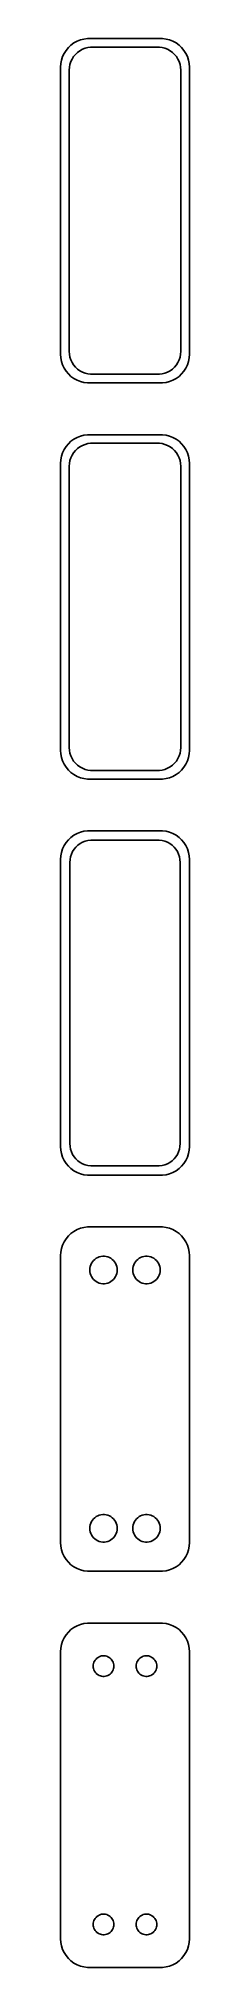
# Model space of a CAD drawing. Header units: metres. Extents: x -11 to 11, y 246 to 582.
import ezdxf

# ---------------------------------------------------------------- set-up
doc = ezdxf.new("R2010")
doc.units = ezdxf.units.M

msp = doc.modelspace()

# ---------------------------------------------------------------- linework, layer by layer
for p, q in [((-8.37889, 581.524), (-8.92912, 581.222)), ((-7.79507, 581.755), (-8.37889, 581.524)), ((-7.1869, 581.911), (-7.79507, 581.755)), ((-6.56395, 581.99), (-7.1869, 581.911)), ((6.56395, 581.99), (-6.56395, 581.99)), ((7.1869, 581.911), (6.56395, 581.99)), ((7.79507, 581.755), (7.1869, 581.911)), ((8.37889, 581.524), (7.79507, 581.755)), ((8.92912, 581.222), (8.37889, 581.524)), ((-11.0929, 578.243), (-11.2106, 577.627)), ((-10.8989, 578.841), (-11.0929, 578.243)), ((-10.6315, 579.409), (-10.8989, 578.841)), ((-10.2951, 579.939), (-10.6315, 579.409)), ((-9.89484, 580.423), (-10.2951, 579.939)), ((-9.43712, 580.853), (-9.89484, 580.423)), ((-9.62433, 577.495), (-9.4691, 577.972)), ((-9.4691, 577.972), (-9.25522, 578.427)), ((-8.92912, 581.222), (-9.43712, 580.853)), ((-9.25522, 578.427), (-8.98605, 578.851)), ((-8.98605, 578.851), (-8.66586, 579.238)), ((-8.66586, 579.238), (-8.29968, 579.582)), ((-8.29968, 579.582), (-7.8933, 579.877)), ((-7.8933, 579.877), (-7.45311, 580.119)), ((-7.45311, 580.119), (-6.98605, 580.304)), ((-6.98605, 580.304), (-6.49951, 580.429)), ((-6.49951, 580.429), (-6.00116, 580.492)), ((-6.00116, 580.492), (6.00116, 580.492)), ((6.00116, 580.492), (6.49951, 580.429)), ((6.49951, 580.429), (6.98605, 580.304)), ((6.98605, 580.304), (7.45311, 580.119)), ((7.45311, 580.119), (7.8933, 579.877)), ((7.8933, 579.877), (8.29968, 579.582)), ((8.29968, 579.582), (8.66586, 579.238)), ((8.66586, 579.238), (8.98605, 578.851)), ((9.43712, 580.853), (8.92912, 581.222)), ((8.98605, 578.851), (9.25522, 578.427)), ((9.25522, 578.427), (9.4691, 577.972)), ((9.89484, 580.423), (9.43712, 580.853)), ((9.4691, 577.972), (9.62433, 577.495)), ((10.2951, 579.939), (9.89484, 580.423)), ((10.6315, 579.409), (10.2951, 579.939)), ((10.8989, 578.841), (10.6315, 579.409)), ((11.0929, 578.243), (10.8989, 578.841)), ((11.2106, 577.627), (11.0929, 578.243)), ((-11.2106, 577.627), (-11.25, 577)), ((-11.25, 577), (-11.25, 527)), ((-9.75, 576.5), (-9.71844, 577.001)), ((-9.75, 527.5), (-9.75, 576.5)), ((-9.71844, 577.001), (-9.62433, 577.495)), ((9.62433, 577.495), (9.71844, 577.001)), ((9.71844, 577.001), (9.75, 576.5)), ((9.75, 576.5), (9.75, 527.5)), ((11.25, 577), (11.2106, 577.627)), ((11.25, 527), (11.25, 577)), ((-9.71844, 526.999), (-9.75, 527.5)), ((9.75, 527.5), (9.71844, 526.999)), ((-11.25, 527), (-11.2106, 526.373)), ((-11.2106, 526.373), (-11.0929, 525.757)), ((-11.0929, 525.757), (-10.8989, 525.159)), ((-10.8989, 525.159), (-10.6315, 524.591)), ((-10.6315, 524.591), (-10.2951, 524.061)), ((-9.62433, 526.505), (-9.71844, 526.999)), ((-9.4691, 526.028), (-9.62433, 526.505)), ((-9.25522, 525.573), (-9.4691, 526.028)), ((-8.98605, 525.149), (-9.25522, 525.573)), ((-8.66586, 524.762), (-8.98605, 525.149)), ((-8.29968, 524.418), (-8.66586, 524.762)), ((-7.8933, 524.123), (-8.29968, 524.418)), ((8.29968, 524.418), (7.8933, 524.123)), ((8.66586, 524.762), (8.29968, 524.418)), ((8.98605, 525.149), (8.66586, 524.762)), ((9.25522, 525.573), (8.98605, 525.149)), ((9.4691, 526.028), (9.25522, 525.573)), ((9.62433, 526.505), (9.4691, 526.028)), ((9.71844, 526.999), (9.62433, 526.505)), ((10.2951, 524.061), (10.6315, 524.591)), ((10.6315, 524.591), (10.8989, 525.159)), ((10.8989, 525.159), (11.0929, 525.757)), ((11.0929, 525.757), (11.2106, 526.373)), ((11.2106, 526.373), (11.25, 527)), ((-10.2951, 524.061), (-9.89484, 523.577)), ((-9.89484, 523.577), (-9.43712, 523.147)), ((-9.43712, 523.147), (-8.92912, 522.778)), ((-8.92912, 522.778), (-8.37889, 522.476)), ((-8.37889, 522.476), (-7.79507, 522.245)), ((-7.45311, 523.881), (-7.8933, 524.123)), ((-7.79507, 522.245), (-7.1869, 522.089)), ((-6.98605, 523.696), (-7.45311, 523.881)), ((-7.1869, 522.089), (-6.56395, 522.01)), ((-6.49951, 523.571), (-6.98605, 523.696)), ((-6.56395, 522.01), (6.56395, 522.01)), ((-6.00116, 523.508), (-6.49951, 523.571)), ((6.00116, 523.508), (-6.00116, 523.508)), ((6.49951, 523.571), (6.00116, 523.508)), ((6.98605, 523.696), (6.49951, 523.571)), ((6.56395, 522.01), (7.1869, 522.089)), ((7.45311, 523.881), (6.98605, 523.696)), ((7.1869, 522.089), (7.79507, 522.245)), ((7.8933, 524.123), (7.45311, 523.881)), ((7.79507, 522.245), (8.37889, 522.476)), ((8.37889, 522.476), (8.92912, 522.778)), ((8.92912, 522.778), (9.43712, 523.147)), ((9.43712, 523.147), (9.89484, 523.577)), ((9.89484, 523.577), (10.2951, 524.061)), ((-10.2951, 510.939), (-10.6315, 510.409)), ((-9.89484, 511.423), (-10.2951, 510.939)), ((-9.43712, 511.853), (-9.89484, 511.423)), ((-8.92912, 512.222), (-9.43712, 511.853)), ((-8.37889, 512.524), (-8.92912, 512.222)), ((-7.79507, 512.755), (-8.37889, 512.524)), ((-8.29968, 510.582), (-7.8933, 510.877)), ((-7.8933, 510.877), (-7.45311, 511.119)), ((-7.1869, 512.911), (-7.79507, 512.755)), ((-7.45311, 511.119), (-6.98605, 511.304)), ((-6.56395, 512.99), (-7.1869, 512.911)), ((-6.98605, 511.304), (-6.49951, 511.429)), ((6.56395, 512.99), (-6.56395, 512.99)), ((-6.49951, 511.429), (-6.00116, 511.492)), ((-6.00116, 511.492), (6.00116, 511.492)), ((6.00116, 511.492), (6.49951, 511.429)), ((6.49951, 511.429), (6.98605, 511.304)), ((7.1869, 512.911), (6.56395, 512.99)), ((6.98605, 511.304), (7.45311, 511.119)), ((7.79507, 512.755), (7.1869, 512.911)), ((7.45311, 511.119), (7.8933, 510.877)), ((8.37889, 512.524), (7.79507, 512.755)), ((7.8933, 510.877), (8.29968, 510.582)), ((8.92912, 512.222), (8.37889, 512.524)), ((9.43712, 511.853), (8.92912, 512.222)), ((9.89484, 511.423), (9.43712, 511.853)), ((10.2951, 510.939), (9.89484, 511.423)), ((10.6315, 510.409), (10.2951, 510.939)), ((-11.2106, 508.627), (-11.25, 508)), ((-11.25, 508), (-11.25, 458)), ((-11.0929, 509.243), (-11.2106, 508.627)), ((-10.8989, 509.841), (-11.0929, 509.243)), ((-10.6315, 510.409), (-10.8989, 509.841)), ((-9.75, 507.5), (-9.71844, 508.001)), ((-9.75, 458.5), (-9.75, 507.5)), ((-9.71844, 508.001), (-9.62433, 508.495)), ((-9.62433, 508.495), (-9.4691, 508.972)), ((-9.4691, 508.972), (-9.25522, 509.427)), ((-9.25522, 509.427), (-8.98605, 509.851)), ((-8.98605, 509.851), (-8.66586, 510.238)), ((-8.66586, 510.238), (-8.29968, 510.582)), ((8.29968, 510.582), (8.66586, 510.238)), ((8.66586, 510.238), (8.98605, 509.851)), ((8.98605, 509.851), (9.25522, 509.427)), ((9.25522, 509.427), (9.4691, 508.972)), ((9.4691, 508.972), (9.62433, 508.495)), ((9.62433, 508.495), (9.71844, 508.001)), ((9.71844, 508.001), (9.75, 507.5)), ((9.75, 507.5), (9.75, 458.5)), ((10.8989, 509.841), (10.6315, 510.409)), ((11.0929, 509.243), (10.8989, 509.841)), ((11.2106, 508.627), (11.0929, 509.243)), ((11.25, 508), (11.2106, 508.627)), ((11.25, 458), (11.25, 508)), ((-11.25, 458), (-11.2106, 457.373)), ((-11.2106, 457.373), (-11.0929, 456.757)), ((-9.71844, 457.999), (-9.75, 458.5)), ((-9.62433, 457.505), (-9.71844, 457.999)), ((-9.4691, 457.028), (-9.62433, 457.505)), ((-9.25522, 456.573), (-9.4691, 457.028)), ((9.4691, 457.028), (9.25522, 456.573)), ((9.62433, 457.505), (9.4691, 457.028)), ((9.71844, 457.999), (9.62433, 457.505)), ((9.75, 458.5), (9.71844, 457.999)), ((11.0929, 456.757), (11.2106, 457.373)), ((11.2106, 457.373), (11.25, 458)), ((-11.0929, 456.757), (-10.8989, 456.159)), ((-10.8989, 456.159), (-10.6315, 455.591)), ((-10.6315, 455.591), (-10.2951, 455.061)), ((-10.2951, 455.061), (-9.89484, 454.577)), ((-9.89484, 454.577), (-9.43712, 454.147)), ((-9.43712, 454.147), (-8.92912, 453.778)), ((-8.98605, 456.149), (-9.25522, 456.573)), ((-8.66586, 455.762), (-8.98605, 456.149)), ((-8.92912, 453.778), (-8.37889, 453.476)), ((-8.29968, 455.418), (-8.66586, 455.762)), ((-7.8933, 455.123), (-8.29968, 455.418)), ((-7.45311, 454.881), (-7.8933, 455.123)), ((-6.98605, 454.696), (-7.45311, 454.881)), ((-6.49951, 454.571), (-6.98605, 454.696)), ((-6.00116, 454.508), (-6.49951, 454.571)), ((6.00116, 454.508), (-6.00116, 454.508)), ((6.49951, 454.571), (6.00116, 454.508)), ((6.98605, 454.696), (6.49951, 454.571)), ((7.45311, 454.881), (6.98605, 454.696)), ((7.8933, 455.123), (7.45311, 454.881)), ((8.29968, 455.418), (7.8933, 455.123)), ((8.66586, 455.762), (8.29968, 455.418)), ((8.37889, 453.476), (8.92912, 453.778)), ((8.98605, 456.149), (8.66586, 455.762)), ((8.92912, 453.778), (9.43712, 454.147)), ((9.25522, 456.573), (8.98605, 456.149)), ((9.43712, 454.147), (9.89484, 454.577)), ((9.89484, 454.577), (10.2951, 455.061)), ((10.2951, 455.061), (10.6315, 455.591)), ((10.6315, 455.591), (10.8989, 456.159)), ((10.8989, 456.159), (11.0929, 456.757)), ((-8.37889, 453.476), (-7.79507, 453.245)), ((-7.79507, 453.245), (-7.1869, 453.089)), ((-7.1869, 453.089), (-6.56395, 453.01)), ((-6.56395, 453.01), (6.56395, 453.01)), ((6.56395, 453.01), (7.1869, 453.089)), ((7.1869, 453.089), (7.79507, 453.245)), ((7.79507, 453.245), (8.37889, 453.476)), ((-8.37889, 443.524), (-8.92912, 443.222)), ((-7.79507, 443.755), (-8.37889, 443.524)), ((-7.1869, 443.911), (-7.79507, 443.755)), ((-6.56395, 443.99), (-7.1869, 443.911)), ((6.56395, 443.99), (-6.56395, 443.99)), ((7.1869, 443.911), (6.56395, 443.99)), ((7.79507, 443.755), (7.1869, 443.911)), ((8.37889, 443.524), (7.79507, 443.755)), ((8.92912, 443.222), (8.37889, 443.524)), ((-11.0929, 440.243), (-11.2106, 439.627)), ((-10.8989, 440.841), (-11.0929, 440.243)), ((-10.6315, 441.409), (-10.8989, 440.841)), ((-10.2951, 441.939), (-10.6315, 441.409)), ((-9.89484, 442.423), (-10.2951, 441.939)), ((-9.43712, 442.853), (-9.89484, 442.423)), ((-8.92912, 443.222), (-9.43712, 442.853)), ((-9.35068, 439.926), (-9.1436, 440.366)), ((-9.1436, 440.366), (-8.88301, 440.776)), ((-8.88301, 440.776), (-8.57301, 441.151)), ((-8.57301, 441.151), (-8.21851, 441.484)), ((-8.21851, 441.484), (-7.82506, 441.77)), ((-7.82506, 441.77), (-7.39888, 442.004)), ((-7.39888, 442.004), (-6.9467, 442.183)), ((-6.9467, 442.183), (-6.47565, 442.304)), ((-6.47565, 442.304), (-5.99316, 442.365)), ((-5.99316, 442.365), (5.99316, 442.365)), ((5.99316, 442.365), (6.47565, 442.304)), ((6.47565, 442.304), (6.9467, 442.183)), ((6.9467, 442.183), (7.39888, 442.004)), ((7.39888, 442.004), (7.82506, 441.77)), ((7.82506, 441.77), (8.21851, 441.484)), ((8.21851, 441.484), (8.57301, 441.151)), ((8.57301, 441.151), (8.88301, 440.776)), ((8.88301, 440.776), (9.1436, 440.366)), ((9.43712, 442.853), (8.92912, 443.222)), ((9.1436, 440.366), (9.35068, 439.926)), ((9.89484, 442.423), (9.43712, 442.853)), ((10.2951, 441.939), (9.89484, 442.423)), ((10.6315, 441.409), (10.2951, 441.939)), ((10.8989, 440.841), (10.6315, 441.409)), ((11.0929, 440.243), (10.8989, 440.841)), ((11.2106, 439.627), (11.0929, 440.243)), ((-11.2106, 439.627), (-11.25, 439)), ((-11.25, 439), (-11.25, 389)), ((-9.62262, 438.5), (-9.59209, 438.985)), ((-9.62262, 389.5), (-9.62262, 438.5)), ((-9.59209, 438.985), (-9.50096, 439.463)), ((-9.50096, 439.463), (-9.35068, 439.926)), ((9.35068, 439.926), (9.50096, 439.463)), ((9.50096, 439.463), (9.59209, 438.985)), ((9.59209, 438.985), (9.62262, 438.5)), ((9.62262, 438.5), (9.62262, 389.5)), ((11.25, 439), (11.2106, 439.627)), ((11.25, 389), (11.25, 439)), ((-11.25, 389), (-11.2106, 388.373)), ((-11.2106, 388.373), (-11.0929, 387.757)), ((-11.0929, 387.757), (-10.8989, 387.159)), ((-10.8989, 387.159), (-10.6315, 386.591)), ((-10.6315, 386.591), (-10.2951, 386.061)), ((-9.59209, 389.015), (-9.62262, 389.5)), ((-9.50096, 388.537), (-9.59209, 389.015)), ((-9.35068, 388.074), (-9.50096, 388.537)), ((-9.1436, 387.634), (-9.35068, 388.074)), ((-8.88301, 387.224), (-9.1436, 387.634)), ((-8.57301, 386.849), (-8.88301, 387.224)), ((-8.21851, 386.516), (-8.57301, 386.849)), ((-7.82506, 386.23), (-8.21851, 386.516)), ((8.21851, 386.516), (7.82506, 386.23)), ((8.57301, 386.849), (8.21851, 386.516)), ((8.88301, 387.224), (8.57301, 386.849)), ((9.1436, 387.634), (8.88301, 387.224)), ((9.35068, 388.074), (9.1436, 387.634)), ((9.50096, 388.537), (9.35068, 388.074)), ((9.59209, 389.015), (9.50096, 388.537)), ((9.62262, 389.5), (9.59209, 389.015)), ((10.2951, 386.061), (10.6315, 386.591)), ((10.6315, 386.591), (10.8989, 387.159)), ((10.8989, 387.159), (11.0929, 387.757)), ((11.0929, 387.757), (11.2106, 388.373)), ((11.2106, 388.373), (11.25, 389)), ((-10.2951, 386.061), (-9.89484, 385.577)), ((-9.89484, 385.577), (-9.43712, 385.147)), ((-9.43712, 385.147), (-8.92912, 384.778)), ((-8.92912, 384.778), (-8.37889, 384.476)), ((-8.37889, 384.476), (-7.79507, 384.245)), ((-7.39888, 385.996), (-7.82506, 386.23)), ((-7.79507, 384.245), (-7.1869, 384.089)), ((-6.9467, 385.817), (-7.39888, 385.996)), ((-7.1869, 384.089), (-6.56395, 384.01)), ((-6.47565, 385.696), (-6.9467, 385.817)), ((-6.56395, 384.01), (6.56395, 384.01)), ((-5.99316, 385.635), (-6.47565, 385.696)), ((5.99316, 385.635), (-5.99316, 385.635)), ((6.47565, 385.696), (5.99316, 385.635)), ((6.9467, 385.817), (6.47565, 385.696)), ((6.56395, 384.01), (7.1869, 384.089)), ((7.39888, 385.996), (6.9467, 385.817)), ((7.1869, 384.089), (7.79507, 384.245)), ((7.82506, 386.23), (7.39888, 385.996)), ((7.79507, 384.245), (8.37889, 384.476)), ((8.37889, 384.476), (8.92912, 384.778)), ((8.92912, 384.778), (9.43712, 385.147)), ((9.43712, 385.147), (9.89484, 385.577)), ((9.89484, 385.577), (10.2951, 386.061)), ((-10.2951, 372.939), (-10.6315, 372.409)), ((-9.89484, 373.423), (-10.2951, 372.939)), ((-9.43712, 373.853), (-9.89484, 373.423)), ((-8.92912, 374.222), (-9.43712, 373.853)), ((-8.37889, 374.524), (-8.92912, 374.222)), ((-7.79507, 374.755), (-8.37889, 374.524)), ((-7.1869, 374.911), (-7.79507, 374.755)), ((-6.56395, 374.99), (-7.1869, 374.911)), ((6.56395, 374.99), (-6.56395, 374.99)), ((7.1869, 374.911), (6.56395, 374.99)), ((7.79507, 374.755), (7.1869, 374.911)), ((8.37889, 374.524), (7.79507, 374.755)), ((8.92912, 374.222), (8.37889, 374.524)), ((9.43712, 373.853), (8.92912, 374.222)), ((9.89484, 373.423), (9.43712, 373.853)), ((10.2951, 372.939), (9.89484, 373.423)), ((10.6315, 372.409), (10.2951, 372.939)), ((-11.2106, 370.627), (-11.25, 370)), ((-11.25, 370), (-11.25, 320)), ((-11.0929, 371.243), (-11.2106, 370.627)), ((-10.8989, 371.841), (-11.0929, 371.243)), ((-10.6315, 372.409), (-10.8989, 371.841)), ((-5.03598, 369.526), (-4.77187, 369.672)), ((-4.77187, 369.672), (-4.49164, 369.783)), ((-4.49164, 369.783), (-4.19971, 369.857)), ((-4.19971, 369.857), (-3.9007, 369.895)), ((-3.9007, 369.895), (-3.59929, 369.895)), ((-3.59929, 369.895), (-3.30028, 369.857)), ((-3.30028, 369.857), (-3.00835, 369.783)), ((-3.00835, 369.783), (-2.72812, 369.672)), ((-2.72812, 369.672), (-2.464, 369.526)), ((2.464, 369.526), (2.72812, 369.672)), ((2.72812, 369.672), (3.00835, 369.783)), ((3.00835, 369.783), (3.30028, 369.857)), ((3.30028, 369.857), (3.59929, 369.895)), ((3.59929, 369.895), (3.9007, 369.895)), ((3.9007, 369.895), (4.19971, 369.857)), ((4.19971, 369.857), (4.49164, 369.783)), ((4.49164, 369.783), (4.77187, 369.672)), ((4.77187, 369.672), (5.03598, 369.526)), ((10.8989, 371.841), (10.6315, 372.409)), ((11.0929, 371.243), (10.8989, 371.841)), ((11.2106, 370.627), (11.0929, 371.243)), ((11.25, 370), (11.2106, 370.627)), ((11.25, 320), (11.25, 370)), ((-6.14999, 367.5), (-6.13107, 367.801)), ((-6.13107, 367.199), (-6.14999, 367.5)), ((-6.13107, 367.801), (-6.07458, 368.097)), ((-6.07458, 366.903), (-6.13107, 367.199)), ((-6.07458, 368.097), (-5.98146, 368.383)), ((-5.98146, 366.617), (-6.07458, 366.903)), ((-5.98146, 368.383), (-5.85313, 368.656)), ((-5.85313, 366.344), (-5.98146, 366.617)), ((-5.85313, 368.656), (-5.69164, 368.911)), ((-5.69164, 366.089), (-5.85313, 366.344)), ((-5.69164, 368.911), (-5.49951, 369.143)), ((-5.49951, 369.143), (-5.27982, 369.349)), ((-5.27982, 369.349), (-5.03598, 369.526)), ((-2.464, 369.526), (-2.22017, 369.349)), ((-2.22017, 369.349), (-2.00047, 369.143)), ((-2.00047, 369.143), (-1.80835, 368.911)), ((-1.80835, 368.911), (-1.64685, 368.656)), ((-1.64685, 366.344), (-1.80835, 366.089)), ((-1.64685, 368.656), (-1.51852, 368.383)), ((-1.51852, 366.617), (-1.64685, 366.344)), ((-1.51852, 368.383), (-1.4254, 368.097)), ((-1.4254, 366.903), (-1.51852, 366.617)), ((-1.4254, 368.097), (-1.36891, 367.801)), ((-1.36891, 367.199), (-1.4254, 366.903)), ((-1.36891, 367.801), (-1.34999, 367.5)), ((-1.34999, 367.5), (-1.36891, 367.199)), ((1.34999, 367.5), (1.36891, 367.801)), ((1.36891, 367.199), (1.34999, 367.5)), ((1.36891, 367.801), (1.4254, 368.097)), ((1.4254, 366.903), (1.36891, 367.199)), ((1.4254, 368.097), (1.51852, 368.383)), ((1.51852, 366.617), (1.4254, 366.903)), ((1.51852, 368.383), (1.64685, 368.656)), ((1.64685, 366.344), (1.51852, 366.617)), ((1.64685, 368.656), (1.80835, 368.911)), ((1.80835, 366.089), (1.64685, 366.344)), ((1.80835, 368.911), (2.00047, 369.143)), ((2.00047, 369.143), (2.22017, 369.349)), ((2.22017, 369.349), (2.464, 369.526)), ((5.03598, 369.526), (5.27982, 369.349)), ((5.27982, 369.349), (5.49951, 369.143)), ((5.49951, 369.143), (5.69164, 368.911)), ((5.69164, 368.911), (5.85313, 368.656)), ((5.85313, 366.344), (5.69164, 366.089)), ((5.85313, 368.656), (5.98146, 368.383)), ((5.98146, 366.617), (5.85313, 366.344)), ((5.98146, 368.383), (6.07458, 368.097)), ((6.07458, 366.903), (5.98146, 366.617)), ((6.07458, 368.097), (6.13107, 367.801)), ((6.13107, 367.199), (6.07458, 366.903)), ((6.13107, 367.801), (6.14999, 367.5)), ((6.14999, 367.5), (6.13107, 367.199)), ((-5.49951, 365.857), (-5.69164, 366.089)), ((-5.27982, 365.651), (-5.49951, 365.857)), ((-5.03598, 365.474), (-5.27982, 365.651)), ((-4.77187, 365.328), (-5.03598, 365.474)), ((-4.49164, 365.217), (-4.77187, 365.328)), ((-4.19971, 365.143), (-4.49164, 365.217)), ((-3.9007, 365.105), (-4.19971, 365.143)), ((-3.59929, 365.105), (-3.9007, 365.105)), ((-3.30028, 365.143), (-3.59929, 365.105)), ((-3.00835, 365.217), (-3.30028, 365.143)), ((-2.72812, 365.328), (-3.00835, 365.217)), ((-2.464, 365.474), (-2.72812, 365.328)), ((-2.22017, 365.651), (-2.464, 365.474)), ((-2.00047, 365.857), (-2.22017, 365.651)), ((-1.80835, 366.089), (-2.00047, 365.857)), ((2.00047, 365.857), (1.80835, 366.089)), ((2.22017, 365.651), (2.00047, 365.857)), ((2.464, 365.474), (2.22017, 365.651)), ((2.72812, 365.328), (2.464, 365.474)), ((3.00835, 365.217), (2.72812, 365.328)), ((3.30028, 365.143), (3.00835, 365.217)), ((3.59929, 365.105), (3.30028, 365.143)), ((3.9007, 365.105), (3.59929, 365.105)), ((4.19971, 365.143), (3.9007, 365.105)), ((4.49164, 365.217), (4.19971, 365.143)), ((4.77187, 365.328), (4.49164, 365.217)), ((5.03598, 365.474), (4.77187, 365.328)), ((5.27982, 365.651), (5.03598, 365.474)), ((5.49951, 365.857), (5.27982, 365.651)), ((5.69164, 366.089), (5.49951, 365.857)), ((-6.14999, 322.5), (-6.13107, 322.801)), ((-6.13107, 322.801), (-6.07458, 323.097)), ((-6.07458, 323.097), (-5.98146, 323.383)), ((-5.98146, 323.383), (-5.85313, 323.656)), ((-5.85313, 323.656), (-5.69164, 323.911)), ((-5.69164, 323.911), (-5.49951, 324.143)), ((-5.49951, 324.143), (-5.27982, 324.349)), ((-5.27982, 324.349), (-5.03598, 324.526)), ((-5.03598, 324.526), (-4.77187, 324.672)), ((-4.77187, 324.672), (-4.49164, 324.783)), ((-4.49164, 324.783), (-4.19971, 324.857)), ((-4.19971, 324.857), (-3.9007, 324.895)), ((-3.9007, 324.895), (-3.59929, 324.895)), ((-3.59929, 324.895), (-3.30028, 324.857)), ((-3.30028, 324.857), (-3.00835, 324.783)), ((-3.00835, 324.783), (-2.72812, 324.672)), ((-2.72812, 324.672), (-2.464, 324.526)), ((-2.464, 324.526), (-2.22017, 324.349)), ((-2.22017, 324.349), (-2.00047, 324.143)), ((-2.00047, 324.143), (-1.80835, 323.911)), ((-1.80835, 323.911), (-1.64685, 323.656)), ((-1.64685, 323.656), (-1.51852, 323.383)), ((-1.51852, 323.383), (-1.4254, 323.097)), ((-1.4254, 323.097), (-1.36891, 322.801)), ((-1.36891, 322.801), (-1.34999, 322.5)), ((1.34999, 322.5), (1.36891, 322.801)), ((1.36891, 322.801), (1.4254, 323.097)), ((1.4254, 323.097), (1.51852, 323.383)), ((1.51852, 323.383), (1.64685, 323.656)), ((1.64685, 323.656), (1.80835, 323.911)), ((1.80835, 323.911), (2.00047, 324.143)), ((2.00047, 324.143), (2.22017, 324.349)), ((2.22017, 324.349), (2.464, 324.526)), ((2.464, 324.526), (2.72812, 324.672)), ((2.72812, 324.672), (3.00835, 324.783)), ((3.00835, 324.783), (3.30028, 324.857)), ((3.30028, 324.857), (3.59929, 324.895)), ((3.59929, 324.895), (3.9007, 324.895)), ((3.9007, 324.895), (4.19971, 324.857)), ((4.19971, 324.857), (4.49164, 324.783)), ((4.49164, 324.783), (4.77187, 324.672)), ((4.77187, 324.672), (5.03598, 324.526)), ((5.03598, 324.526), (5.27982, 324.349)), ((5.27982, 324.349), (5.49951, 324.143)), ((5.49951, 324.143), (5.69164, 323.911)), ((5.69164, 323.911), (5.85313, 323.656)), ((5.85313, 323.656), (5.98146, 323.383)), ((5.98146, 323.383), (6.07458, 323.097)), ((6.07458, 323.097), (6.13107, 322.801)), ((6.13107, 322.801), (6.14999, 322.5)), ((-11.25, 320), (-11.2106, 319.373)), ((-11.2106, 319.373), (-11.0929, 318.757)), ((-6.13107, 322.199), (-6.14999, 322.5)), ((-6.07458, 321.903), (-6.13107, 322.199)), ((-5.98146, 321.617), (-6.07458, 321.903)), ((-5.85313, 321.344), (-5.98146, 321.617)), ((-5.69164, 321.089), (-5.85313, 321.344)), ((-5.49951, 320.857), (-5.69164, 321.089)), ((-5.27982, 320.651), (-5.49951, 320.857)), ((-5.03598, 320.474), (-5.27982, 320.651)), ((-4.77187, 320.328), (-5.03598, 320.474)), ((-4.49164, 320.217), (-4.77187, 320.328)), ((-4.19971, 320.143), (-4.49164, 320.217)), ((-3.9007, 320.105), (-4.19971, 320.143)), ((-3.59929, 320.105), (-3.9007, 320.105)), ((-3.30028, 320.143), (-3.59929, 320.105)), ((-3.00835, 320.217), (-3.30028, 320.143)), ((-2.72812, 320.328), (-3.00835, 320.217)), ((-2.464, 320.474), (-2.72812, 320.328)), ((-2.22017, 320.651), (-2.464, 320.474)), ((-2.00047, 320.857), (-2.22017, 320.651)), ((-1.80835, 321.089), (-2.00047, 320.857)), ((-1.64685, 321.344), (-1.80835, 321.089)), ((-1.51852, 321.617), (-1.64685, 321.344)), ((-1.4254, 321.903), (-1.51852, 321.617)), ((-1.36891, 322.199), (-1.4254, 321.903)), ((-1.34999, 322.5), (-1.36891, 322.199)), ((1.36891, 322.199), (1.34999, 322.5)), ((1.4254, 321.903), (1.36891, 322.199)), ((1.51852, 321.617), (1.4254, 321.903)), ((1.64685, 321.344), (1.51852, 321.617)), ((1.80835, 321.089), (1.64685, 321.344)), ((2.00047, 320.857), (1.80835, 321.089)), ((2.22017, 320.651), (2.00047, 320.857)), ((2.464, 320.474), (2.22017, 320.651)), ((2.72812, 320.328), (2.464, 320.474)), ((3.00835, 320.217), (2.72812, 320.328)), ((3.30028, 320.143), (3.00835, 320.217)), ((3.59929, 320.105), (3.30028, 320.143)), ((3.9007, 320.105), (3.59929, 320.105)), ((4.19971, 320.143), (3.9007, 320.105)), ((4.49164, 320.217), (4.19971, 320.143)), ((4.77187, 320.328), (4.49164, 320.217)), ((5.03598, 320.474), (4.77187, 320.328)), ((5.27982, 320.651), (5.03598, 320.474)), ((5.49951, 320.857), (5.27982, 320.651)), ((5.69164, 321.089), (5.49951, 320.857)), ((5.85313, 321.344), (5.69164, 321.089)), ((5.98146, 321.617), (5.85313, 321.344)), ((6.07458, 321.903), (5.98146, 321.617)), ((6.13107, 322.199), (6.07458, 321.903)), ((6.14999, 322.5), (6.13107, 322.199)), ((11.0929, 318.757), (11.2106, 319.373)), ((11.2106, 319.373), (11.25, 320)), ((-11.0929, 318.757), (-10.8989, 318.159)), ((-10.8989, 318.159), (-10.6315, 317.591)), ((-10.6315, 317.591), (-10.2951, 317.061)), ((-10.2951, 317.061), (-9.89484, 316.577)), ((-9.89484, 316.577), (-9.43712, 316.147)), ((-9.43712, 316.147), (-8.92912, 315.778)), ((8.92912, 315.778), (9.43712, 316.147)), ((9.43712, 316.147), (9.89484, 316.577)), ((9.89484, 316.577), (10.2951, 317.061)), ((10.2951, 317.061), (10.6315, 317.591)), ((10.6315, 317.591), (10.8989, 318.159)), ((10.8989, 318.159), (11.0929, 318.757)), ((-8.92912, 315.778), (-8.37889, 315.476)), ((-8.37889, 315.476), (-7.79507, 315.245)), ((-7.79507, 315.245), (-7.1869, 315.089)), ((-7.1869, 315.089), (-6.56395, 315.01)), ((-6.56395, 315.01), (6.56395, 315.01)), ((6.56395, 315.01), (7.1869, 315.089)), ((7.1869, 315.089), (7.79507, 315.245)), ((7.79507, 315.245), (8.37889, 315.476)), ((8.37889, 315.476), (8.92912, 315.778)), ((-7.79507, 305.755), (-8.37889, 305.524)), ((-7.1869, 305.911), (-7.79507, 305.755)), ((-6.56395, 305.99), (-7.1869, 305.911)), ((6.56395, 305.99), (-6.56395, 305.99)), ((7.1869, 305.911), (6.56395, 305.99)), ((7.79507, 305.755), (7.1869, 305.911)), ((8.37889, 305.524), (7.79507, 305.755)), ((-10.8989, 302.841), (-11.0929, 302.243)), ((-10.6315, 303.409), (-10.8989, 302.841)), ((-10.2951, 303.939), (-10.6315, 303.409)), ((-9.89484, 304.423), (-10.2951, 303.939)), ((-9.43712, 304.853), (-9.89484, 304.423)), ((-8.92912, 305.222), (-9.43712, 304.853)), ((-8.37889, 305.524), (-8.92912, 305.222)), ((8.92912, 305.222), (8.37889, 305.524)), ((9.43712, 304.853), (8.92912, 305.222)), ((9.89484, 304.423), (9.43712, 304.853)), ((10.2951, 303.939), (9.89484, 304.423)), ((10.6315, 303.409), (10.2951, 303.939)), ((10.8989, 302.841), (10.6315, 303.409)), ((11.0929, 302.243), (10.8989, 302.841)), ((-11.2106, 301.627), (-11.25, 301)), ((-11.25, 301), (-11.25, 251)), ((-11.0929, 302.243), (-11.2106, 301.627)), ((-5.49344, 298.948), (-5.42358, 299.163)), ((-5.42358, 299.163), (-5.32735, 299.367)), ((-5.32735, 299.367), (-5.20622, 299.558)), ((-5.20622, 299.558), (-5.06213, 299.732)), ((-5.06213, 299.732), (-4.89735, 299.887)), ((-4.89735, 299.887), (-4.71448, 300.02)), ((-4.71448, 300.02), (-4.51639, 300.129)), ((-4.51639, 300.129), (-4.30623, 300.212)), ((-4.30623, 300.212), (-4.08728, 300.268)), ((-4.08728, 300.268), (-3.86302, 300.296)), ((-3.86302, 300.296), (-3.63696, 300.296)), ((-3.63696, 300.296), (-3.4127, 300.268)), ((-3.4127, 300.268), (-3.19376, 300.212)), ((-3.19376, 300.212), (-2.9836, 300.129)), ((-2.9836, 300.129), (-2.78551, 300.02)), ((-2.78551, 300.02), (-2.60263, 299.887)), ((-2.60263, 299.887), (-2.43785, 299.732)), ((-2.43785, 299.732), (-2.29376, 299.558)), ((-2.29376, 299.558), (-2.17264, 299.367)), ((-2.17264, 299.367), (-2.0764, 299.163)), ((-2.0764, 299.163), (-2.00655, 298.948)), ((2.00655, 298.948), (2.0764, 299.163)), ((2.0764, 299.163), (2.17264, 299.367)), ((2.17264, 299.367), (2.29376, 299.558)), ((2.29376, 299.558), (2.43785, 299.732)), ((2.43785, 299.732), (2.60263, 299.887)), ((2.60263, 299.887), (2.78551, 300.02)), ((2.78551, 300.02), (2.9836, 300.129)), ((2.9836, 300.129), (3.19376, 300.212)), ((3.19376, 300.212), (3.4127, 300.268)), ((3.4127, 300.268), (3.63696, 300.296)), ((3.63696, 300.296), (3.86302, 300.296)), ((3.86302, 300.296), (4.08728, 300.268)), ((4.08728, 300.268), (4.30623, 300.212)), ((4.30623, 300.212), (4.51639, 300.129)), ((4.51639, 300.129), (4.71448, 300.02)), ((4.71448, 300.02), (4.89735, 299.887)), ((4.89735, 299.887), (5.06213, 299.732)), ((5.06213, 299.732), (5.20622, 299.558)), ((5.20622, 299.558), (5.32735, 299.367)), ((5.32735, 299.367), (5.42358, 299.163)), ((5.42358, 299.163), (5.49344, 298.948)), ((11.2106, 301.627), (11.0929, 302.243)), ((11.25, 301), (11.2106, 301.627)), ((11.25, 251), (11.25, 301)), ((-5.54999, 298.5), (-5.5358, 298.726)), ((-5.5358, 298.274), (-5.54999, 298.5)), ((-5.5358, 298.726), (-5.49344, 298.948)), ((-5.49344, 298.052), (-5.5358, 298.274)), ((-5.42358, 297.837), (-5.49344, 298.052)), ((-5.32735, 297.633), (-5.42358, 297.837)), ((-5.20622, 297.442), (-5.32735, 297.633)), ((-5.06213, 297.268), (-5.20622, 297.442)), ((-4.89735, 297.113), (-5.06213, 297.268)), ((-4.71448, 296.98), (-4.89735, 297.113)), ((-4.51639, 296.871), (-4.71448, 296.98)), ((-4.30623, 296.788), (-4.51639, 296.871)), ((-4.08728, 296.732), (-4.30623, 296.788)), ((-3.86302, 296.704), (-4.08728, 296.732)), ((-3.63696, 296.704), (-3.86302, 296.704)), ((-3.4127, 296.732), (-3.63696, 296.704)), ((-3.19376, 296.788), (-3.4127, 296.732)), ((-2.9836, 296.871), (-3.19376, 296.788)), ((-2.78551, 296.98), (-2.9836, 296.871)), ((-2.60263, 297.113), (-2.78551, 296.98)), ((-2.43785, 297.268), (-2.60263, 297.113)), ((-2.29376, 297.442), (-2.43785, 297.268)), ((-2.17264, 297.633), (-2.29376, 297.442)), ((-2.0764, 297.837), (-2.17264, 297.633)), ((-2.00655, 298.052), (-2.0764, 297.837)), ((-2.00655, 298.948), (-1.96419, 298.726)), ((-1.96419, 298.274), (-2.00655, 298.052)), ((-1.96419, 298.726), (-1.95, 298.5)), ((-1.95, 298.5), (-1.96419, 298.274)), ((1.95, 298.5), (1.96419, 298.726)), ((1.96419, 298.274), (1.95, 298.5)), ((1.96419, 298.726), (2.00655, 298.948)), ((2.00655, 298.052), (1.96419, 298.274)), ((2.0764, 297.837), (2.00655, 298.052)), ((2.17264, 297.633), (2.0764, 297.837)), ((2.29376, 297.442), (2.17264, 297.633)), ((2.43785, 297.268), (2.29376, 297.442)), ((2.60263, 297.113), (2.43785, 297.268)), ((2.78551, 296.98), (2.60263, 297.113)), ((2.9836, 296.871), (2.78551, 296.98)), ((3.19376, 296.788), (2.9836, 296.871)), ((3.4127, 296.732), (3.19376, 296.788)), ((3.63696, 296.704), (3.4127, 296.732)), ((3.86302, 296.704), (3.63696, 296.704)), ((4.08728, 296.732), (3.86302, 296.704)), ((4.30623, 296.788), (4.08728, 296.732)), ((4.51639, 296.871), (4.30623, 296.788)), ((4.71448, 296.98), (4.51639, 296.871)), ((4.89735, 297.113), (4.71448, 296.98)), ((5.06213, 297.268), (4.89735, 297.113)), ((5.20622, 297.442), (5.06213, 297.268)), ((5.32735, 297.633), (5.20622, 297.442)), ((5.42358, 297.837), (5.32735, 297.633)), ((5.49344, 298.052), (5.42358, 297.837)), ((5.49344, 298.948), (5.5358, 298.726)), ((5.5358, 298.274), (5.49344, 298.052)), ((5.5358, 298.726), (5.54999, 298.5)), ((5.54999, 298.5), (5.5358, 298.274)), ((-5.54999, 253.5), (-5.5358, 253.726)), ((-5.5358, 253.274), (-5.54999, 253.5)), ((-5.5358, 253.726), (-5.49344, 253.948)), ((-5.49344, 253.052), (-5.5358, 253.274)), ((-5.49344, 253.948), (-5.42358, 254.163)), ((-5.42358, 252.837), (-5.49344, 253.052)), ((-5.42358, 254.163), (-5.32735, 254.367)), ((-5.32735, 252.633), (-5.42358, 252.837)), ((-5.32735, 254.367), (-5.20622, 254.558)), ((-5.20622, 252.442), (-5.32735, 252.633)), ((-5.20622, 254.558), (-5.06213, 254.732)), ((-5.06213, 252.268), (-5.20622, 252.442)), ((-5.06213, 254.732), (-4.89735, 254.887)), ((-4.89735, 252.113), (-5.06213, 252.268)), ((-4.89735, 254.887), (-4.71448, 255.02)), ((-4.71448, 251.98), (-4.89735, 252.113)), ((-4.71448, 255.02), (-4.51639, 255.129)), ((-4.51639, 255.129), (-4.30623, 255.212)), ((-4.30623, 255.212), (-4.08728, 255.268)), ((-4.08728, 255.268), (-3.86302, 255.296)), ((-3.86302, 255.296), (-3.63696, 255.296)), ((-3.63696, 255.296), (-3.4127, 255.268)), ((-3.4127, 255.268), (-3.19376, 255.212)), ((-3.19376, 255.212), (-2.9836, 255.129)), ((-2.9836, 255.129), (-2.78551, 255.02)), ((-2.78551, 255.02), (-2.60263, 254.887)), ((-2.60263, 252.113), (-2.78551, 251.98)), ((-2.60263, 254.887), (-2.43785, 254.732)), ((-2.43785, 252.268), (-2.60263, 252.113)), ((-2.43785, 254.732), (-2.29376, 254.558)), ((-2.29376, 252.442), (-2.43785, 252.268)), ((-2.29376, 254.558), (-2.17264, 254.367)), ((-2.17264, 252.633), (-2.29376, 252.442)), ((-2.17264, 254.367), (-2.0764, 254.163)), ((-2.0764, 252.837), (-2.17264, 252.633)), ((-2.0764, 254.163), (-2.00655, 253.948)), ((-2.00655, 253.052), (-2.0764, 252.837)), ((-2.00655, 253.948), (-1.96419, 253.726)), ((-1.96419, 253.274), (-2.00655, 253.052)), ((-1.96419, 253.726), (-1.95, 253.5)), ((-1.95, 253.5), (-1.96419, 253.274)), ((1.95, 253.5), (1.96419, 253.726)), ((1.96419, 253.274), (1.95, 253.5)), ((1.96419, 253.726), (2.00655, 253.948)), ((2.00655, 253.052), (1.96419, 253.274)), ((2.00655, 253.948), (2.0764, 254.163)), ((2.0764, 252.837), (2.00655, 253.052)), ((2.0764, 254.163), (2.17264, 254.367)), ((2.17264, 252.633), (2.0764, 252.837)), ((2.17264, 254.367), (2.29376, 254.558)), ((2.29376, 252.442), (2.17264, 252.633)), ((2.29376, 254.558), (2.43785, 254.732)), ((2.43785, 252.268), (2.29376, 252.442)), ((2.43785, 254.732), (2.60263, 254.887)), ((2.60263, 252.113), (2.43785, 252.268)), ((2.60263, 254.887), (2.78551, 255.02)), ((2.78551, 251.98), (2.60263, 252.113)), ((2.78551, 255.02), (2.9836, 255.129)), ((2.9836, 255.129), (3.19376, 255.212)), ((3.19376, 255.212), (3.4127, 255.268)), ((3.4127, 255.268), (3.63696, 255.296)), ((3.63696, 255.296), (3.86302, 255.296)), ((3.86302, 255.296), (4.08728, 255.268)), ((4.08728, 255.268), (4.30623, 255.212)), ((4.30623, 255.212), (4.51639, 255.129)), ((4.51639, 255.129), (4.71448, 255.02)), ((4.71448, 255.02), (4.89735, 254.887)), ((4.89735, 252.113), (4.71448, 251.98)), ((4.89735, 254.887), (5.06213, 254.732)), ((5.06213, 252.268), (4.89735, 252.113)), ((5.06213, 254.732), (5.20622, 254.558)), ((5.20622, 252.442), (5.06213, 252.268)), ((5.20622, 254.558), (5.32735, 254.367)), ((5.32735, 252.633), (5.20622, 252.442)), ((5.32735, 254.367), (5.42358, 254.163)), ((5.42358, 252.837), (5.32735, 252.633)), ((5.42358, 254.163), (5.49344, 253.948)), ((5.49344, 253.052), (5.42358, 252.837)), ((5.49344, 253.948), (5.5358, 253.726)), ((5.5358, 253.274), (5.49344, 253.052)), ((5.5358, 253.726), (5.54999, 253.5)), ((5.54999, 253.5), (5.5358, 253.274)), ((-11.25, 251), (-11.2106, 250.373)), ((-11.2106, 250.373), (-11.0929, 249.757)), ((-11.0929, 249.757), (-10.8989, 249.159)), ((-10.8989, 249.159), (-10.6315, 248.591)), ((-4.51639, 251.871), (-4.71448, 251.98)), ((-4.30623, 251.788), (-4.51639, 251.871)), ((-4.08728, 251.732), (-4.30623, 251.788)), ((-3.86302, 251.704), (-4.08728, 251.732)), ((-3.63696, 251.704), (-3.86302, 251.704)), ((-3.4127, 251.732), (-3.63696, 251.704)), ((-3.19376, 251.788), (-3.4127, 251.732)), ((-2.9836, 251.871), (-3.19376, 251.788)), ((-2.78551, 251.98), (-2.9836, 251.871)), ((2.9836, 251.871), (2.78551, 251.98)), ((3.19376, 251.788), (2.9836, 251.871)), ((3.4127, 251.732), (3.19376, 251.788)), ((3.63696, 251.704), (3.4127, 251.732)), ((3.86302, 251.704), (3.63696, 251.704)), ((4.08728, 251.732), (3.86302, 251.704)), ((4.30623, 251.788), (4.08728, 251.732)), ((4.51639, 251.871), (4.30623, 251.788)), ((4.71448, 251.98), (4.51639, 251.871)), ((10.6315, 248.591), (10.8989, 249.159)), ((10.8989, 249.159), (11.0929, 249.757)), ((11.0929, 249.757), (11.2106, 250.373)), ((11.2106, 250.373), (11.25, 251)), ((-10.6315, 248.591), (-10.2951, 248.061)), ((-10.2951, 248.061), (-9.89484, 247.577)), ((-9.89484, 247.577), (-9.43712, 247.147)), ((-9.43712, 247.147), (-8.92912, 246.778)), ((-8.92912, 246.778), (-8.37889, 246.476)), ((-8.37889, 246.476), (-7.79507, 246.245)), ((-7.79507, 246.245), (-7.1869, 246.089)), ((-7.1869, 246.089), (-6.56395, 246.01)), ((-6.56395, 246.01), (6.56395, 246.01)), ((6.56395, 246.01), (7.1869, 246.089)), ((7.1869, 246.089), (7.79507, 246.245)), ((7.79507, 246.245), (8.37889, 246.476)), ((8.37889, 246.476), (8.92912, 246.778)), ((8.92912, 246.778), (9.43712, 247.147)), ((9.43712, 247.147), (9.89484, 247.577)), ((9.89484, 247.577), (10.2951, 248.061)), ((10.2951, 248.061), (10.6315, 248.591))]:
    msp.add_line(p, q)

doc.saveas('drawing.dxf')
